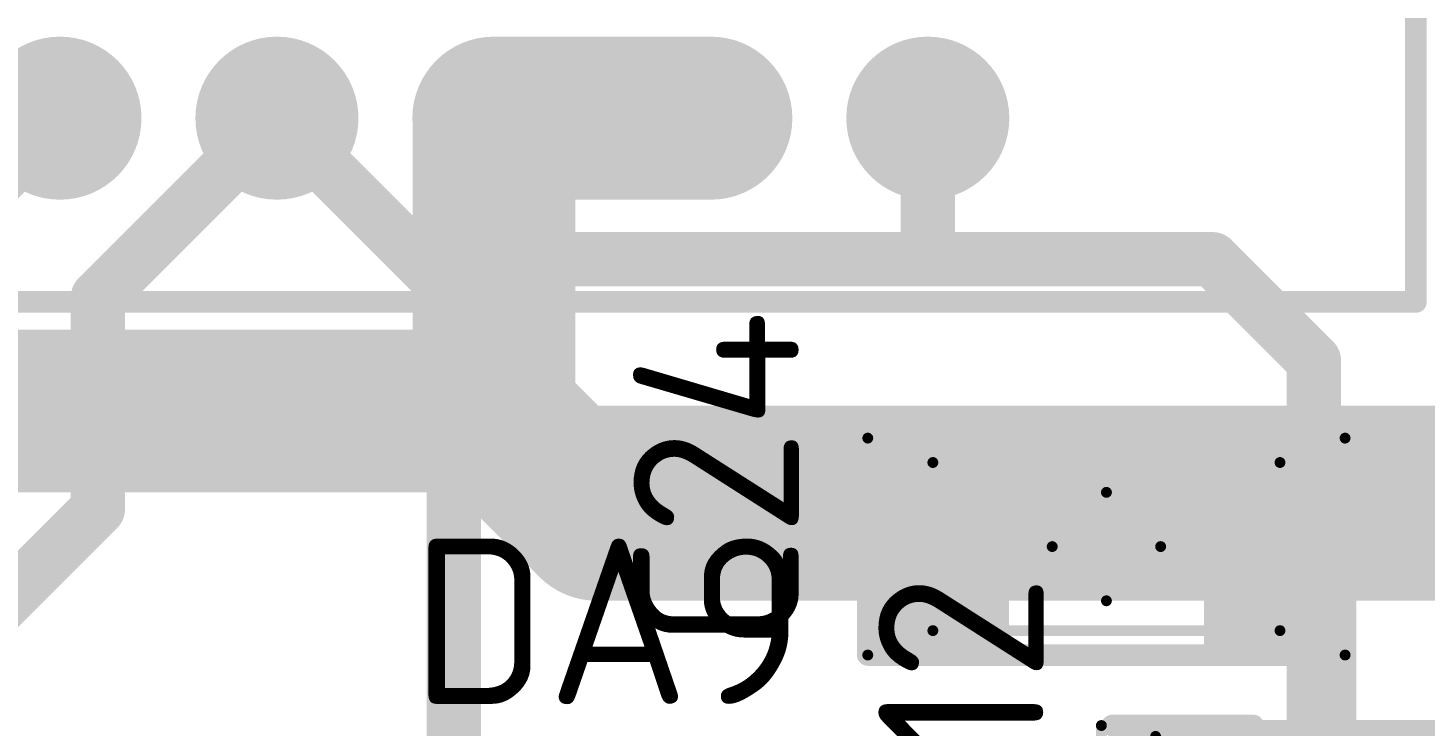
# Model space of a CAD drawing. Header units: inches. Extents: x 0 to 220, y 0 to 115.
# Drawn here: x 145 to 157.88, y 99.1 to 105.53 of the extents above; entities that cross this region are included whole.
import ezdxf

# ---------------------------------------------------------------- set-up
doc = ezdxf.new("R2010")
doc.units = ezdxf.units.IN
for name, color, linetype in [('Bottom Layer- Bottom', 5, 'Continuous'), ('Bottom Solder- Bot Mask', 6, 'Continuous'), ('Mechanical 1- Top Assy', 6, 'Continuous'), ('Mechanical 13', 56, 'Continuous'), ('Mechanical 15', 56, 'Continuous'), ('Multi-Layer', 9, 'Continuous'), ('Top Layer- Top', 1, 'Continuous'), ('Top Overlay- Top Silk', 2, 'Continuous'), ('Top Paste- Top Paste', 8, 'Continuous'), ('Top Solder- Top Mask', 216, 'Continuous')]:
    doc.layers.add(name, color=color, linetype=linetype)
doc.styles.add('GOST type B', font='', dxfattribs={"height": 0.2})
doc.styles.get('GOST type B').set_extended_font_data('GOST type B')

# ---------------------------------------------------------------- blocks, each defined once
blk = doc.blocks.new('CAP__1206_23')
at = {"layer": 'Top Layer- Top'}
for points in [[(-1.99999219, -0.80000475), (-1.99999219, 0.79999459), (-0.99999165, 0.79999459), (-0.99999165, -0.80000475)], [(0.99999165, -0.79999459), (0.99999165, 0.80000475), (1.99999219, 0.80000475), (1.99999219, -0.79999459)]]:
    blk.add_hatch(color=7, dxfattribs=at).paths.add_polyline_path(points)
at = {"layer": 'Top Paste- Top Paste'}
for points in [[(-1.99999219, -0.80000475), (-1.99999219, 0.79999459), (-0.99999165, 0.79999459), (-0.99999165, -0.80000475)], [(0.99999165, -0.79999459), (0.99999165, 0.80000475), (1.99999219, 0.80000475), (1.99999219, -0.79999459)]]:
    blk.add_hatch(color=7, dxfattribs=at).paths.add_polyline_path(points)
at = {"layer": 'Top Solder- Top Mask'}
for points in [[(-2.10159219, -0.90160475), (-2.10159219, 0.90159459), (-0.8983916499999999, 0.90159459), (-0.8983916499999999, -0.90160475)], [(0.8983916499999999, -0.90159459), (0.8983916499999999, 0.90160475), (2.10159219, 0.90160475), (2.10159219, -0.90159459)]]:
    blk.add_hatch(color=7, dxfattribs=at).paths.add_polyline_path(points)
at = {"layer": 'Mechanical 13'}
for points in [[(-1.60000442, -0.77499972, 0.0999998, 0.0999998, 0), (-1.59999426, 0.77499972, 0.0999998, 0.0999998, 0)], [(-1.59999426, 0.77499972, 0.0999998, 0.0999998, 0), (1.60000188, 0.77499718, 0.0999998, 0.0999998, 0)], [(1.59998918, -0.77499718, 0.0999998, 0.0999998, 0), (1.60000188, 0.77499718, 0.0999998, 0.0999998, 0)], [(-1.60000442, -0.77499972, 0.0999998, 0.0999998, 0), (1.59998918, -0.77499718, 0.0999998, 0.0999998, 0)]]:
    blk.add_lwpolyline(points, format="xyseb", dxfattribs=at)
for points in [[(-1.62499294, 0.77499972, 0.0499999, 0.0499999, 1), (-1.57499558, 0.77499972, 0.0499999, 0.0499999, 1)], [(-1.62499294, 0.77499972, 0.0499999, 0.0499999, 1), (-1.57499558, 0.77499972, 0.0499999, 0.0499999, 1)], [(1.5750032, 0.77499718, 0.0499999, 0.0499999, 1), (1.62500056, 0.77499718, 0.0499999, 0.0499999, 1)], [(1.5750032, 0.77499718, 0.0499999, 0.0499999, 1), (1.62500056, 0.77499718, 0.0499999, 0.0499999, 1)], [(-1.6250031, -0.77499972, 0.0499999, 0.0499999, 1), (-1.57500574, -0.77499972, 0.0499999, 0.0499999, 1)], [(-1.6250031, -0.77499972, 0.0499999, 0.0499999, 1), (-1.57500574, -0.77499972, 0.0499999, 0.0499999, 1)], [(1.5749905, -0.77499718, 0.0499999, 0.0499999, 1), (1.62498786, -0.77499718, 0.0499999, 0.0499999, 1)], [(1.5749905, -0.77499718, 0.0499999, 0.0499999, 1), (1.62498786, -0.77499718, 0.0499999, 0.0499999, 1)]]:
    blk.add_lwpolyline(points, format="xyseb", close=True, dxfattribs=at)
at = {"layer": 'Mechanical 15'}
for points in [[(-2.20000068, -1.00000054, 0.0999998, 0.0999998, 0), (-2.19999814, 0.999998, 0.0999998, 0.0999998, 0)], [(-2.19999814, 0.999998, 0.0999998, 0.0999998, 0), (2.20000068, 1.00000054, 0.0999998, 0.0999998, 0)], [(2.19999814, -0.999998, 0.0999998, 0.0999998, 0), (2.20000068, 1.00000054, 0.0999998, 0.0999998, 0)], [(-2.54e-06, -0.49999646, 0.0999998, 0.0999998, 0), (2.54e-06, 0.49999646, 0.0999998, 0.0999998, 0)], [(-0.49999646, 2.54e-06, 0.0999998, 0.0999998, 0), (0.49999646, -2.54e-06, 0.0999998, 0.0999998, 0)], [(-2.20000068, -1.00000054, 0.0999998, 0.0999998, 0), (2.19999814, -0.999998, 0.0999998, 0.0999998, 0)]]:
    blk.add_lwpolyline(points, format="xyseb", dxfattribs=at)
for points in [[(-2.22499682, 0.999998, 0.0499999, 0.0499999, 1), (-2.17499946, 0.999998, 0.0499999, 0.0499999, 1)], [(-2.22499682, 0.999998, 0.0499999, 0.0499999, 1), (-2.17499946, 0.999998, 0.0499999, 0.0499999, 1)], [(2.175002, 1.00000054, 0.0499999, 0.0499999, 1), (2.22499936, 1.00000054, 0.0499999, 0.0499999, 1)], [(2.175002, 1.00000054, 0.0499999, 0.0499999, 1), (2.22499936, 1.00000054, 0.0499999, 0.0499999, 1)], [(-0.02499614, 0.49999646, 0.0499999, 0.0499999, 1), (0.02500122, 0.49999646, 0.0499999, 0.0499999, 1)], [(-0.5249951399999999, 2.54e-06, 0.0499999, 0.0499999, 1), (-0.47499778, 2.54e-06, 0.0499999, 0.0499999, 1)], [(0.47499778, -2.54e-06, 0.0499999, 0.0499999, 1), (0.5249951399999999, -2.54e-06, 0.0499999, 0.0499999, 1)], [(-0.02500122, -0.49999646, 0.0499999, 0.0499999, 1), (0.02499614, -0.49999646, 0.0499999, 0.0499999, 1)], [(-2.22499936, -1.00000054, 0.0499999, 0.0499999, 1), (-2.175002, -1.00000054, 0.0499999, 0.0499999, 1)], [(-2.22499936, -1.00000054, 0.0499999, 0.0499999, 1), (-2.175002, -1.00000054, 0.0499999, 0.0499999, 1)], [(2.17499946, -0.999998, 0.0499999, 0.0499999, 1), (2.22499682, -0.999998, 0.0499999, 0.0499999, 1)], [(2.17499946, -0.999998, 0.0499999, 0.0499999, 1), (2.22499682, -0.999998, 0.0499999, 0.0499999, 1)]]:
    blk.add_lwpolyline(points, format="xyseb", close=True, dxfattribs=at)
at = {"layer": 'Top Overlay- Top Silk'}
for points in [[(-2.20000068, -1.00000054, 0.1999996, 0.1999996, 0), (-2.19999814, 0.999998, 0.1999996, 0.1999996, 0)], [(-2.19999814, 0.999998, 0.1999996, 0.1999996, 0), (2.20000068, 1.00000054, 0.1999996, 0.1999996, 0)], [(2.19999814, -0.999998, 0.1999996, 0.1999996, 0), (2.20000068, 1.00000054, 0.1999996, 0.1999996, 0)], [(-2.20000068, -1.00000054, 0.1999996, 0.1999996, 0), (2.19999814, -0.999998, 0.1999996, 0.1999996, 0)]]:
    blk.add_lwpolyline(points, format="xyseb", dxfattribs=at)
for points in [[(-2.24999804, 0.999998, 0.0999998, 0.0999998, 1), (-2.14999824, 0.999998, 0.0999998, 0.0999998, 1)], [(-2.24999804, 0.999998, 0.0999998, 0.0999998, 1), (-2.14999824, 0.999998, 0.0999998, 0.0999998, 1)], [(2.15000078, 1.00000054, 0.0999998, 0.0999998, 1), (2.25000058, 1.00000054, 0.0999998, 0.0999998, 1)], [(2.15000078, 1.00000054, 0.0999998, 0.0999998, 1), (2.25000058, 1.00000054, 0.0999998, 0.0999998, 1)], [(-2.25000058, -1.00000054, 0.0999998, 0.0999998, 1), (-2.15000078, -1.00000054, 0.0999998, 0.0999998, 1)], [(-2.25000058, -1.00000054, 0.0999998, 0.0999998, 1), (-2.15000078, -1.00000054, 0.0999998, 0.0999998, 1)], [(2.14999824, -0.999998, 0.0999998, 0.0999998, 1), (2.24999804, -0.999998, 0.0999998, 0.0999998, 1)], [(2.14999824, -0.999998, 0.0999998, 0.0999998, 1), (2.24999804, -0.999998, 0.0999998, 0.0999998, 1)]]:
    blk.add_lwpolyline(points, format="xyseb", close=True, dxfattribs=at)
blk = doc.blocks.new('DS1014_16S_40')
at = {"layer": 'Bottom Layer- Bottom'}
h = blk.add_hatch(color=7, dxfattribs=at)
edge = h.paths.add_edge_path()
edge.add_arc((6.00000578, 7.619999999999999e-06), 0.6499986999999999, 0, 360)
h = blk.add_hatch(color=7, dxfattribs=at)
edge = h.paths.add_edge_path()
edge.add_arc((8.000004319999999, 0), 0.6499986999999999, 0, 360)
h = blk.add_hatch(color=7, dxfattribs=at)
edge = h.paths.add_edge_path()
edge.add_arc((9.99999524, 7.619999999999999e-06), 0.6499986999999999, 0, 360)
h = blk.add_hatch(color=7, dxfattribs=at)
edge = h.paths.add_edge_path()
edge.add_arc((12.00000648, 1.016e-05), 0.6499986999999999, 0, 360)
h = blk.add_hatch(color=7, dxfattribs=at)
edge = h.paths.add_edge_path()
edge.add_arc((14.00000502, 7.619999999999999e-06), 0.6499986999999999, 0, 360)
at = {"layer": 'Bottom Solder- Bot Mask'}
h = blk.add_hatch(color=7, dxfattribs=at)
edge = h.paths.add_edge_path()
edge.add_arc((6.00000578, 7.619999999999999e-06), 0.7515987, 0, 360)
h = blk.add_hatch(color=7, dxfattribs=at)
edge = h.paths.add_edge_path()
edge.add_arc((8.000004319999999, 0), 0.7515987, 0, 360)
h = blk.add_hatch(color=7, dxfattribs=at)
edge = h.paths.add_edge_path()
edge.add_arc((9.99999524, 7.619999999999999e-06), 0.7515987, 0, 360)
h = blk.add_hatch(color=7, dxfattribs=at)
edge = h.paths.add_edge_path()
edge.add_arc((12.00000648, 1.016e-05), 0.7515987, 0, 360)
h = blk.add_hatch(color=7, dxfattribs=at)
edge = h.paths.add_edge_path()
edge.add_arc((14.00000502, 7.619999999999999e-06), 0.7515987, 0, 360)
at = {"layer": 'Multi-Layer'}
h = blk.add_hatch(color=9, dxfattribs=at)
edge = h.paths.add_edge_path()
edge.add_arc((6.00000578, 7.619999999999999e-06), 0.6499986999999999, 0, 360)
h = blk.add_hatch(color=9, dxfattribs=at)
edge = h.paths.add_edge_path()
edge.add_arc((8.000004319999999, 0), 0.6499986999999999, 0, 360)
h = blk.add_hatch(color=9, dxfattribs=at)
edge = h.paths.add_edge_path()
edge.add_arc((9.99999524, 7.619999999999999e-06), 0.6499986999999999, 0, 360)
h = blk.add_hatch(color=9, dxfattribs=at)
edge = h.paths.add_edge_path()
edge.add_arc((12.00000648, 1.016e-05), 0.6499986999999999, 0, 360)
h = blk.add_hatch(color=9, dxfattribs=at)
edge = h.paths.add_edge_path()
edge.add_arc((14.00000502, 7.619999999999999e-06), 0.6499986999999999, 0, 360)
at = {"layer": 'Top Layer- Top'}
h = blk.add_hatch(color=7, dxfattribs=at)
edge = h.paths.add_edge_path()
edge.add_arc((6.00000578, 7.619999999999999e-06), 0.6499986999999999, 0, 360)
h = blk.add_hatch(color=7, dxfattribs=at)
edge = h.paths.add_edge_path()
edge.add_arc((8.000004319999999, 0), 0.6499986999999999, 0, 360)
h = blk.add_hatch(color=7, dxfattribs=at)
edge = h.paths.add_edge_path()
edge.add_arc((9.99999524, 7.619999999999999e-06), 0.6499986999999999, 0, 360)
h = blk.add_hatch(color=7, dxfattribs=at)
edge = h.paths.add_edge_path()
edge.add_arc((12.00000648, 1.016e-05), 0.6499986999999999, 0, 360)
h = blk.add_hatch(color=7, dxfattribs=at)
edge = h.paths.add_edge_path()
edge.add_arc((14.00000502, 7.619999999999999e-06), 0.6499986999999999, 0, 360)
at = {"layer": 'Top Solder- Top Mask'}
h = blk.add_hatch(color=7, dxfattribs=at)
edge = h.paths.add_edge_path()
edge.add_arc((6.00000578, 7.619999999999999e-06), 0.7515987, 0, 360)
h = blk.add_hatch(color=7, dxfattribs=at)
edge = h.paths.add_edge_path()
edge.add_arc((8.000004319999999, 0), 0.7515987, 0, 360)
h = blk.add_hatch(color=7, dxfattribs=at)
edge = h.paths.add_edge_path()
edge.add_arc((9.99999524, 7.619999999999999e-06), 0.7515987, 0, 360)
h = blk.add_hatch(color=7, dxfattribs=at)
edge = h.paths.add_edge_path()
edge.add_arc((12.00000648, 1.016e-05), 0.7515987, 0, 360)
h = blk.add_hatch(color=7, dxfattribs=at)
edge = h.paths.add_edge_path()
edge.add_arc((14.00000502, 7.619999999999999e-06), 0.7515987, 0, 360)
at = {"layer": 'Mechanical 1- Top Assy'}
for points in [[(18.50000364, -1.69387012, 0.1999996, 0.1999996, 0), (18.50000618, 3.70434616, 0.1999996, 0.1999996, 0)], [(-4.54785984, -1.6938625, 0.1999996, 0.1999996, 0), (18.50000364, -1.69387012, 0.1999996, 0.1999996, 0)]]:
    blk.add_lwpolyline(points, format="xyseb", dxfattribs=at)
blk.add_lwpolyline([(18.45000374, -1.69387012, 0.0999998, 0.0999998, 1), (18.55000354, -1.69387012, 0.0999998, 0.0999998, 1)], format="xyseb", close=True, dxfattribs=at)
blk.add_lwpolyline([(18.45000374, -1.69387012, 0.0999998, 0.0999998, 1), (18.55000354, -1.69387012, 0.0999998, 0.0999998, 1)], format="xyseb", close=True, dxfattribs=at)
at = {"layer": 'Mechanical 15'}
blk.add_lwpolyline([(-5.5499889, -2.69999206, 0.0999998, 0.0999998, 0), (19.50001434, -2.69999206, 0.0999998, 0.0999998, 0)], format="xyseb", dxfattribs=at)
at = {"layer": 'Top Overlay- Top Silk'}
for points in [[(18.50000364, -1.69387012, 0.1999996, 0.1999996, 0), (18.50000618, 3.70434616, 0.1999996, 0.1999996, 0)], [(-4.54785984, -1.6938625, 0.1999996, 0.1999996, 0), (18.50000364, -1.69387012, 0.1999996, 0.1999996, 0)]]:
    blk.add_lwpolyline(points, format="xyseb", dxfattribs=at)
blk.add_lwpolyline([(18.45000374, -1.69387012, 0.0999998, 0.0999998, 1), (18.55000354, -1.69387012, 0.0999998, 0.0999998, 1)], format="xyseb", close=True, dxfattribs=at)
blk.add_lwpolyline([(18.45000374, -1.69387012, 0.0999998, 0.0999998, 1), (18.55000354, -1.69387012, 0.0999998, 0.0999998, 1)], format="xyseb", close=True, dxfattribs=at)
blk = doc.blocks.new('SOT_23_5_160')
at = {"layer": 'Mechanical 1- Top Assy'}
h = blk.add_hatch(color=7, dxfattribs=at)
edge = h.paths.add_edge_path()
edge.add_arc((-1.09999272, 1.09999272), 0.2499995, 0, 360)
at = {"layer": 'Top Layer- Top'}
for points in [[(-1.85000011, 0.65000124), (-1.85000011, 1.25000004), (-0.74999977, 1.25000004), (-0.74999977, 0.65000124)], [(0.74999723, 0.65000124), (0.74999723, 1.25000004), (1.84999757, 1.25000004), (1.84999757, 0.65000124)], [(-1.84999503, -0.2999994), (-1.84999503, 0.2999994), (-0.74999469, 0.2999994), (-0.74999469, -0.2999994)], [(-1.85000011, -1.2499975), (-1.85000011, -0.6499986999999999), (-0.74999977, -0.6499986999999999), (-0.74999977, -1.2499975)], [(0.74999977, -1.2499975), (0.74999977, -0.6499986999999999), (1.85000011, -0.6499986999999999), (1.85000011, -1.2499975)]]:
    blk.add_hatch(color=7, dxfattribs=at).paths.add_polyline_path(points)
at = {"layer": 'Top Paste- Top Paste'}
for points in [[(-1.85000011, 0.65000124), (-1.85000011, 1.25000004), (-0.74999977, 1.25000004), (-0.74999977, 0.65000124)], [(0.74999723, 0.65000124), (0.74999723, 1.25000004), (1.84999757, 1.25000004), (1.84999757, 0.65000124)], [(-1.84999503, -0.2999994), (-1.84999503, 0.2999994), (-0.74999469, 0.2999994), (-0.74999469, -0.2999994)], [(-1.85000011, -1.2499975), (-1.85000011, -0.6499986999999999), (-0.74999977, -0.6499986999999999), (-0.74999977, -1.2499975)], [(0.74999977, -1.2499975), (0.74999977, -0.6499986999999999), (1.85000011, -0.6499986999999999), (1.85000011, -1.2499975)]]:
    blk.add_hatch(color=7, dxfattribs=at).paths.add_polyline_path(points)
at = {"layer": 'Top Solder- Top Mask'}
for points in [[(-1.95160011, 0.54840124), (-1.95160011, 1.35160004), (-0.6483997699999999, 1.35160004), (-0.6483997699999999, 0.5484012399999999)], [(0.6483972299999999, 0.54840124), (0.6483972299999999, 1.35160004), (1.95159757, 1.35160004), (1.95159757, 0.5484012399999999)], [(-1.95159503, -0.4015993999999999), (-1.95159503, 0.4015994000000001), (-0.6483946899999999, 0.4015993999999999), (-0.6483946899999999, -0.4015994000000001)], [(-1.95160011, -1.3515975), (-1.95160011, -0.5483986999999999), (-0.6483997699999999, -0.5483987), (-0.6483997699999999, -1.3515975)], [(0.6483997699999999, -1.3515975), (0.6483997699999999, -0.5483986999999999), (1.95160011, -0.5483987), (1.95160011, -1.3515975)]]:
    blk.add_hatch(color=7, dxfattribs=at).paths.add_polyline_path(points)
at = {"layer": 'Mechanical 1- Top Assy'}
for points in [[(-1.50026624, -1.50026624, 0.0999998, 0.0999998, 0), (-1.50025862, 1.49977094, 0.0999998, 0.0999998, 0)], [(-1.50025862, 1.49977094, 0.0999998, 0.0999998, 0), (1.49977856, 1.49977856, 0.0999998, 0.0999998, 0)], [(1.49977348, -1.50026116, 0.0999998, 0.0999998, 0), (1.49977856, 1.49977856, 0.0999998, 0.0999998, 0)], [(-1.50026624, -1.50026624, 0.0999998, 0.0999998, 0), (1.49977348, -1.50026116, 0.0999998, 0.0999998, 0)]]:
    blk.add_lwpolyline(points, format="xyseb", dxfattribs=at)
for points in [[(-1.5252573, 1.49977094, 0.0499999, 0.0499999, 1), (-1.47525994, 1.49977094, 0.0499999, 0.0499999, 1)], [(-1.5252573, 1.49977094, 0.0499999, 0.0499999, 1), (-1.47525994, 1.49977094, 0.0499999, 0.0499999, 1)], [(1.47477988, 1.49977856, 0.0499999, 0.0499999, 1), (1.52477724, 1.49977856, 0.0499999, 0.0499999, 1)], [(1.47477988, 1.49977856, 0.0499999, 0.0499999, 1), (1.52477724, 1.49977856, 0.0499999, 0.0499999, 1)], [(-1.52526492, -1.50026624, 0.0499999, 0.0499999, 1), (-1.47526756, -1.50026624, 0.0499999, 0.0499999, 1)], [(-1.52526492, -1.50026624, 0.0499999, 0.0499999, 1), (-1.47526756, -1.50026624, 0.0499999, 0.0499999, 1)], [(1.4747748, -1.50026116, 0.0499999, 0.0499999, 1), (1.52477216, -1.50026116, 0.0499999, 0.0499999, 1)], [(1.4747748, -1.50026116, 0.0499999, 0.0499999, 1), (1.52477216, -1.50026116, 0.0499999, 0.0499999, 1)]]:
    blk.add_lwpolyline(points, format="xyseb", close=True, dxfattribs=at)
at = {"layer": 'Mechanical 15'}
for points in [[(-2.00000362, 1.59998918, 0.0999998, 0.0999998, 0), (1.99999854, 1.60000442, 0.0999998, 0.0999998, 0)], [(-2.00000362, 1.59998918, 0.0999998, 0.0999998, 0), (-1.99999854, -1.60000442, 0.0999998, 0.0999998, 0)], [(1.99999854, 1.60000442, 0.0999998, 0.0999998, 0), (2.00000362, -1.59998918, 0.0999998, 0.0999998, 0)], [(-2.54e-06, -0.49999646, 0.0999998, 0.0999998, 0), (2.54e-06, 0.50000154, 0.0999998, 0.0999998, 0)], [(-0.49999646, 2.54e-06, 0.0999998, 0.0999998, 0), (0.49999646, -2.54e-06, 0.0999998, 0.0999998, 0)], [(-1.99999854, -1.60000442, 0.0999998, 0.0999998, 0), (2.00000362, -1.59998918, 0.0999998, 0.0999998, 0)]]:
    blk.add_lwpolyline(points, format="xyseb", dxfattribs=at)
for points in [[(-2.0250023, 1.59998918, 0.0499999, 0.0499999, 1), (-1.97500494, 1.59998918, 0.0499999, 0.0499999, 1)], [(-2.0250023, 1.59998918, 0.0499999, 0.0499999, 1), (-1.97500494, 1.59998918, 0.0499999, 0.0499999, 1)], [(1.97499986, 1.60000442, 0.0499999, 0.0499999, 1), (2.02499722, 1.60000442, 0.0499999, 0.0499999, 1)], [(1.97499986, 1.60000442, 0.0499999, 0.0499999, 1), (2.02499722, 1.60000442, 0.0499999, 0.0499999, 1)], [(-0.02499614, 0.50000154, 0.0499999, 0.0499999, 1), (0.02500122, 0.50000154, 0.0499999, 0.0499999, 1)], [(-0.5249951399999999, 2.54e-06, 0.0499999, 0.0499999, 1), (-0.47499778, 2.54e-06, 0.0499999, 0.0499999, 1)], [(0.47499778, -2.54e-06, 0.0499999, 0.0499999, 1), (0.5249951399999999, -2.54e-06, 0.0499999, 0.0499999, 1)], [(-0.02500122, -0.49999646, 0.0499999, 0.0499999, 1), (0.02499614, -0.49999646, 0.0499999, 0.0499999, 1)], [(-2.02499722, -1.60000442, 0.0499999, 0.0499999, 1), (-1.97499986, -1.60000442, 0.0499999, 0.0499999, 1)], [(-2.02499722, -1.60000442, 0.0499999, 0.0499999, 1), (-1.97499986, -1.60000442, 0.0499999, 0.0499999, 1)], [(1.97500494, -1.59998918, 0.0499999, 0.0499999, 1), (2.0250023, -1.59998918, 0.0499999, 0.0499999, 1)], [(1.97500494, -1.59998918, 0.0499999, 0.0499999, 1), (2.0250023, -1.59998918, 0.0499999, 0.0499999, 1)]]:
    blk.add_lwpolyline(points, format="xyseb", close=True, dxfattribs=at)
at = {"layer": 'Top Overlay- Top Silk'}
for points in [[(-1.89999874, 1.59999934, 0.1999996, 0.1999996, 0), (-0.6000013399999999, 1.60000188, 0.1999996, 0.1999996, 0)], [(-0.2499995, 1.40000228, 0.1999996, 0.1999996, 0), (-0.24999696, -1.39999974, 0.1999996, 0.1999996, 0)], [(-0.2499995, 1.40000228, 0.1999996, 0.1999996, 0), (0.24999696, 1.39999974, 0.1999996, 0.1999996, 0)], [(0.24999696, 1.39999974, 0.1999996, 0.1999996, 0), (0.2499995, -1.40000228, 0.1999996, 0.1999996, 0)], [(-0.24999696, -1.39999974, 0.1999996, 0.1999996, 0), (0.2499995, -1.40000228, 0.1999996, 0.1999996, 0)]]:
    blk.add_lwpolyline(points, format="xyseb", dxfattribs=at)
for points in [[(-1.94999864, 1.59999934, 0.0999998, 0.0999998, 1), (-1.84999884, 1.59999934, 0.0999998, 0.0999998, 1)], [(-0.65000124, 1.60000188, 0.0999998, 0.0999998, 1), (-0.55000144, 1.60000188, 0.0999998, 0.0999998, 1)], [(-0.2999994, 1.40000228, 0.0999998, 0.0999998, 1), (-0.1999996, 1.40000228, 0.0999998, 0.0999998, 1)], [(-0.2999994, 1.40000228, 0.0999998, 0.0999998, 1), (-0.1999996, 1.40000228, 0.0999998, 0.0999998, 1)], [(0.19999706, 1.39999974, 0.0999998, 0.0999998, 1), (0.29999686, 1.39999974, 0.0999998, 0.0999998, 1)], [(0.19999706, 1.39999974, 0.0999998, 0.0999998, 1), (0.29999686, 1.39999974, 0.0999998, 0.0999998, 1)], [(-0.29999686, -1.39999974, 0.0999998, 0.0999998, 1), (-0.19999706, -1.39999974, 0.0999998, 0.0999998, 1)], [(-0.29999686, -1.39999974, 0.0999998, 0.0999998, 1), (-0.19999706, -1.39999974, 0.0999998, 0.0999998, 1)], [(0.1999996, -1.40000228, 0.0999998, 0.0999998, 1), (0.2999994, -1.40000228, 0.0999998, 0.0999998, 1)], [(0.1999996, -1.40000228, 0.0999998, 0.0999998, 1), (0.2999994, -1.40000228, 0.0999998, 0.0999998, 1)]]:
    blk.add_lwpolyline(points, format="xyseb", close=True, dxfattribs=at)

msp = doc.modelspace()

# ---------------------------------------------------------------- hatches: boundary and pattern name
at = {"layer": 'Bottom Layer- Bottom'}
h = msp.add_hatch(color=7, dxfattribs=at)
edge = h.paths.add_edge_path()
edge.add_arc((150.24999922, 101.0000012), 0.3999992, 0, 360)
at = {"layer": 'Bottom Solder- Bot Mask'}
h = msp.add_hatch(color=7, dxfattribs=at)
edge = h.paths.add_edge_path()
edge.add_arc((150.24999922, 101.0000012), 0.5015992, 0, 360)
at = {"layer": 'Top Layer- Top'}
h = msp.add_hatch(color=7, dxfattribs=at)
edge = h.paths.add_edge_path()
edge.add_arc((150.24999922, 101.0000012), 0.3999992, 0, 360)
at = {"layer": 'Top Solder- Top Mask'}
h = msp.add_hatch(color=7, dxfattribs=at)
edge = h.paths.add_edge_path()
edge.add_arc((150.24999922, 101.0000012), 0.5015992, 0, 360)

# ---------------------------------------------------------------- linework, layer by layer
at = {"layer": 'Bottom Layer- Bottom'}
for points in [[(149.29999096, 104.69999888, 1.49999954, 1.49999954, 0), (149.2999935, 104.70000142, 1.49999954, 1.49999954, 0)], [(149.29999096, 101.95000946, 1.49999954, 1.49999954, 0), (149.29999096, 104.69999888, 1.49999954, 1.49999954, 0)], [(149.2999935, 104.70000142, 1.49999954, 1.49999954, 0), (151.3000022, 104.70000142, 1.49999954, 1.49999954, 0)], [(134.25684096, 101.9999992, 1.49999954, 1.49999954, 0), (149.25000122, 101.9999992, 1.49999954, 1.49999954, 0)], [(149.25000122, 101.9999992, 1.49999954, 1.49999954, 0), (149.29999096, 101.95000946, 1.49999954, 1.49999954, 0)], [(149.29999096, 101.95000946, 1.49999954, 1.49999954, 0), (150.24999922, 101.0000012, 1.49999954, 1.49999954, 0)], [(150.24999922, 101.0000012, 1.49999954, 1.49999954, 0), (157.00000096, 101.0000012, 1.49999954, 1.49999954, 0)], [(157.00000096, 101.0000012, 1.49999954, 1.49999954, 0), (163.7970562, 101.0000012, 1.49999954, 1.49999954, 0)], [(157.00000096, 95.81788304, 0.499999, 0.499999, 0), (157.00000096, 101.06165208, 0.499999, 0.499999, 0)]]:
    msp.add_lwpolyline(points, format="xyseb", dxfattribs=at)
for points in [[(148.92499044, 104.69999888, 0.7499985, 0.7499985, 1), (149.67499148, 104.69999888, 0.7499985, 0.7499985, 1)], [(148.92499044, 104.69999888, 0.7499985, 0.7499985, 1), (149.67499148, 104.69999888, 0.7499985, 0.7499985, 1)], [(148.92499298, 104.70000142, 0.7499985, 0.7499985, 1), (149.67499402, 104.70000142, 0.7499985, 0.7499985, 1)], [(148.92499298, 104.70000142, 0.7499985, 0.7499985, 1), (149.67499402, 104.70000142, 0.7499985, 0.7499985, 1)], [(150.92500168, 104.70000142, 0.7499985, 0.7499985, 1), (151.67500272, 104.70000142, 0.7499985, 0.7499985, 1)], [(148.8750007, 101.9999992, 0.7499985, 0.7499985, 1), (149.62500174, 101.9999992, 0.7499985, 0.7499985, 1)], [(148.8750007, 101.9999992, 0.7499985, 0.7499985, 1), (149.62500174, 101.9999992, 0.7499985, 0.7499985, 1)], [(148.92499044, 101.95000946, 0.7499985, 0.7499985, 1), (149.67499148, 101.95000946, 0.7499985, 0.7499985, 1)], [(148.92499044, 101.95000946, 0.7499985, 0.7499985, 1), (149.67499148, 101.95000946, 0.7499985, 0.7499985, 1)], [(148.92499044, 101.95000946, 0.7499985, 0.7499985, 1), (149.67499148, 101.95000946, 0.7499985, 0.7499985, 1)], [(149.8749987, 101.0000012, 0.7499985, 0.7499985, 1), (150.62499974, 101.0000012, 0.7499985, 0.7499985, 1)], [(149.8749987, 101.0000012, 0.7499985, 0.7499985, 1), (150.62499974, 101.0000012, 0.7499985, 0.7499985, 1)], [(156.62500044, 101.0000012, 0.7499985, 0.7499985, 1), (157.37500148, 101.0000012, 0.7499985, 0.7499985, 1)], [(156.62500044, 101.0000012, 0.7499985, 0.7499985, 1), (157.37500148, 101.0000012, 0.7499985, 0.7499985, 1)], [(156.87500248, 101.06165208, 0.2499995, 0.2499995, 1), (157.12499944, 101.06165208, 0.2499995, 0.2499995, 1)]]:
    msp.add_lwpolyline(points, format="xyseb", close=True, dxfattribs=at)
at = {"layer": 'Top Layer- Top'}
for points in [[(144.19999862, 103.599996, 0.499999, 0.499999, 0), (145.3000015, 104.69999888, 0.499999, 0.499999, 0)], [(145.65002366, 103.05001488, 0.499999, 0.499999, 0), (147.30000004, 104.69999126, 0.499999, 0.499999, 0)], [(147.30000004, 104.69999126, 0.499999, 0.499999, 0), (148.59999236, 103.39999894, 0.499999, 0.499999, 0)], [(153.30000074, 103.39999894, 0.499999, 0.499999, 0), (153.30000074, 104.69999888, 0.499999, 0.499999, 0)], [(148.59999236, 103.39999894, 0.499999, 0.499999, 0), (153.30000074, 103.39999894, 0.499999, 0.499999, 0)], [(148.59999236, 103.39999894, 0.499999, 0.499999, 0), (148.93125408, 103.06873722, 0.499999, 0.499999, 0)], [(153.30000074, 103.39999894, 0.499999, 0.499999, 0), (155.92301302, 103.39999894, 0.499999, 0.499999, 0)], [(155.92301302, 103.39999894, 0.499999, 0.499999, 0), (156.85958976, 102.4634222, 0.499999, 0.499999, 0)], [(145.65002366, 101.0969022, 0.499999, 0.499999, 0), (145.65002366, 103.05001488, 0.499999, 0.499999, 0)], [(148.93125408, 94.37482268, 0.499999, 0.499999, 0), (148.93125408, 103.06873722, 0.499999, 0.499999, 0)], [(156.85958976, 98.14683952, 0.499999, 0.499999, 0), (156.85958976, 102.4634222, 0.499999, 0.499999, 0)], [(144.70962168, 100.15650022, 0.499999, 0.499999, 0), (145.65002366, 101.0969022, 0.499999, 0.499999, 0)], [(150.24999922, 101.0000012, 0.499999, 0.499999, 0), (153.19668116, 101.0000012, 0.499999, 0.499999, 0)], [(153.19668116, 101.0000012, 0.499999, 0.499999, 0), (153.4466832, 100.74999916, 0.499999, 0.499999, 0)], [(153.4466832, 100.74999408, 0.499999, 0.499999, 0), (153.4466832, 100.74999916, 0.499999, 0.499999, 0)]]:
    msp.add_lwpolyline(points, format="xyseb", dxfattribs=at)
for points in [[(145.17500302, 104.69999888, 0.2499995, 0.2499995, 1), (145.42499998, 104.69999888, 0.2499995, 0.2499995, 1)], [(147.17500156, 104.69999126, 0.2499995, 0.2499995, 1), (147.42499852, 104.69999126, 0.2499995, 0.2499995, 1)], [(147.17500156, 104.69999126, 0.2499995, 0.2499995, 1), (147.42499852, 104.69999126, 0.2499995, 0.2499995, 1)], [(153.17500226, 104.69999888, 0.2499995, 0.2499995, 1), (153.42499922, 104.69999888, 0.2499995, 0.2499995, 1)], [(148.47499388, 103.39999894, 0.2499995, 0.2499995, 1), (148.72499084, 103.39999894, 0.2499995, 0.2499995, 1)], [(148.47499388, 103.39999894, 0.2499995, 0.2499995, 1), (148.72499084, 103.39999894, 0.2499995, 0.2499995, 1)], [(148.47499388, 103.39999894, 0.2499995, 0.2499995, 1), (148.72499084, 103.39999894, 0.2499995, 0.2499995, 1)], [(153.17500226, 103.39999894, 0.2499995, 0.2499995, 1), (153.42499922, 103.39999894, 0.2499995, 0.2499995, 1)], [(153.17500226, 103.39999894, 0.2499995, 0.2499995, 1), (153.42499922, 103.39999894, 0.2499995, 0.2499995, 1)], [(153.17500226, 103.39999894, 0.2499995, 0.2499995, 1), (153.42499922, 103.39999894, 0.2499995, 0.2499995, 1)], [(155.79801454, 103.39999894, 0.2499995, 0.2499995, 1), (156.0480115, 103.39999894, 0.2499995, 0.2499995, 1)], [(155.79801454, 103.39999894, 0.2499995, 0.2499995, 1), (156.0480115, 103.39999894, 0.2499995, 0.2499995, 1)], [(145.52502518, 103.05001488, 0.2499995, 0.2499995, 1), (145.77502214, 103.05001488, 0.2499995, 0.2499995, 1)], [(145.52502518, 103.05001488, 0.2499995, 0.2499995, 1), (145.77502214, 103.05001488, 0.2499995, 0.2499995, 1)], [(148.8062556, 103.06873722, 0.2499995, 0.2499995, 1), (149.05625256, 103.06873722, 0.2499995, 0.2499995, 1)], [(148.8062556, 103.06873722, 0.2499995, 0.2499995, 1), (149.05625256, 103.06873722, 0.2499995, 0.2499995, 1)], [(156.73459128, 102.4634222, 0.2499995, 0.2499995, 1), (156.98458824, 102.4634222, 0.2499995, 0.2499995, 1)], [(156.73459128, 102.4634222, 0.2499995, 0.2499995, 1), (156.98458824, 102.4634222, 0.2499995, 0.2499995, 1)], [(145.52502518, 101.0969022, 0.2499995, 0.2499995, 1), (145.77502214, 101.0969022, 0.2499995, 0.2499995, 1)], [(145.52502518, 101.0969022, 0.2499995, 0.2499995, 1), (145.77502214, 101.0969022, 0.2499995, 0.2499995, 1)], [(150.12500074, 101.0000012, 0.2499995, 0.2499995, 1), (150.3749977, 101.0000012, 0.2499995, 0.2499995, 1)], [(153.07168268, 101.0000012, 0.2499995, 0.2499995, 1), (153.32167964, 101.0000012, 0.2499995, 0.2499995, 1)], [(153.07168268, 101.0000012, 0.2499995, 0.2499995, 1), (153.32167964, 101.0000012, 0.2499995, 0.2499995, 1)], [(153.32168472, 100.74999916, 0.2499995, 0.2499995, 1), (153.57168168, 100.74999916, 0.2499995, 0.2499995, 1)], [(153.32168472, 100.74999916, 0.2499995, 0.2499995, 1), (153.57168168, 100.74999916, 0.2499995, 0.2499995, 1)], [(153.32168472, 100.74999408, 0.2499995, 0.2499995, 1), (153.57168168, 100.74999408, 0.2499995, 0.2499995, 1)]]:
    msp.add_lwpolyline(points, format="xyseb", close=True, dxfattribs=at)
at = {"layer": 'Top Overlay- Top Silk'}
msp.add_lwpolyline([(133.2000003, 101.8999994, 0.2999994, 0.2999994, 0), (160.40000178, 101.8999994, 0.2999994, 0.2999994, 0)], format="xyseb", dxfattribs=at)

# ---------------------------------------------------------------- block references
for name, p in [('DS1014_16S_40', (139.29999572, 104.69999126)), ('CAP__1206_23', (154.94667512, 100.74999916)), ('SOT_23_5_160', (156.899991, 97.50000312))]:
    msp.add_blockref(name, p)

# ---------------------------------------------------------------- texts
at = {"layer": 'Top Overlay- Top Silk', "style": 'GOST type B'}
for s, p in [('C24', (152.11185224, 99.7991527)), ('DA12', (154.3687921, 96.21717866))]:
    msp.add_text(s, height=1.524, rotation=90, dxfattribs=at).set_placement(p)
msp.add_text('DA9', height=1.524, dxfattribs=at).set_placement((148.54057922, 99.29981409999999))

doc.saveas('drawing.dxf')
